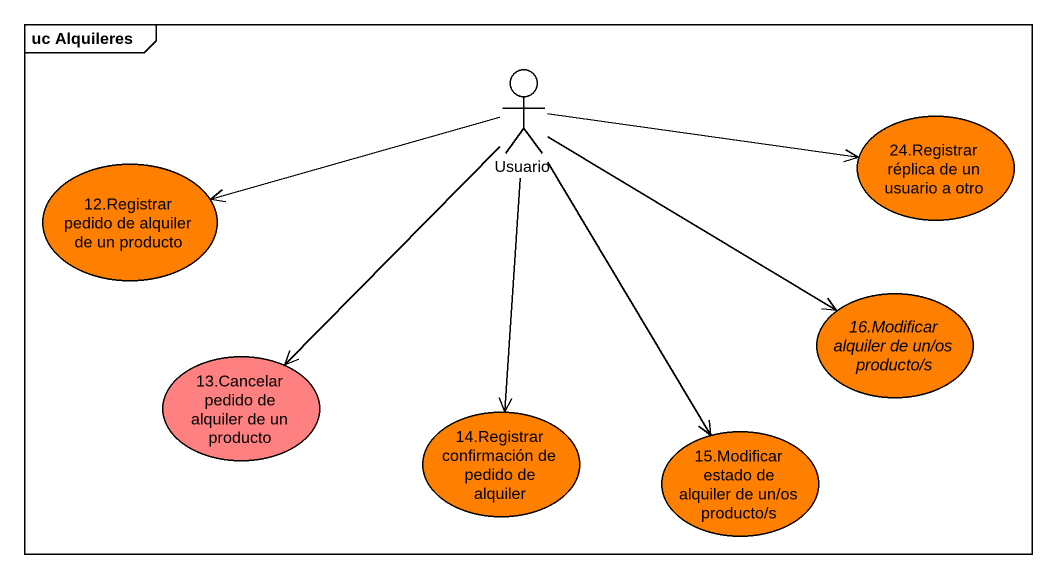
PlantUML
@startuml
mainframe uc Alquileres
actor Usuario
usecase "24.Registrar réplica de un usuario a otro" as u24_Registrar_réplica_de_un #FF8000
usecase "12.Registrar pedido de alquiler de un producto" as u12_Registrar_pedido_de #FF8000
usecase "16.Modificar alquiler de un/os producto/s" as u16_Modificar_alquiler_de_un #FF8000
usecase "13.Cancelar pedido de alquiler de un producto" as u13_Cancelar_pedido_de #FF8080
usecase "14.Registrar confirmación de pedido de alquiler" as u14_Registrar_confirmación #FF8000
usecase "15.Modificar estado de alquiler de un/os producto/s" as u15_Modificar_estado_de #FF8000
Usuario -right-> u24_Registrar_réplica_de_un
Usuario -left-> u12_Registrar_pedido_de
Usuario -right-> u16_Modificar_alquiler_de_un
Usuario --> u13_Cancelar_pedido_de
Usuario --> u14_Registrar_confirmación
Usuario --> u15_Modificar_estado_de
@enduml
